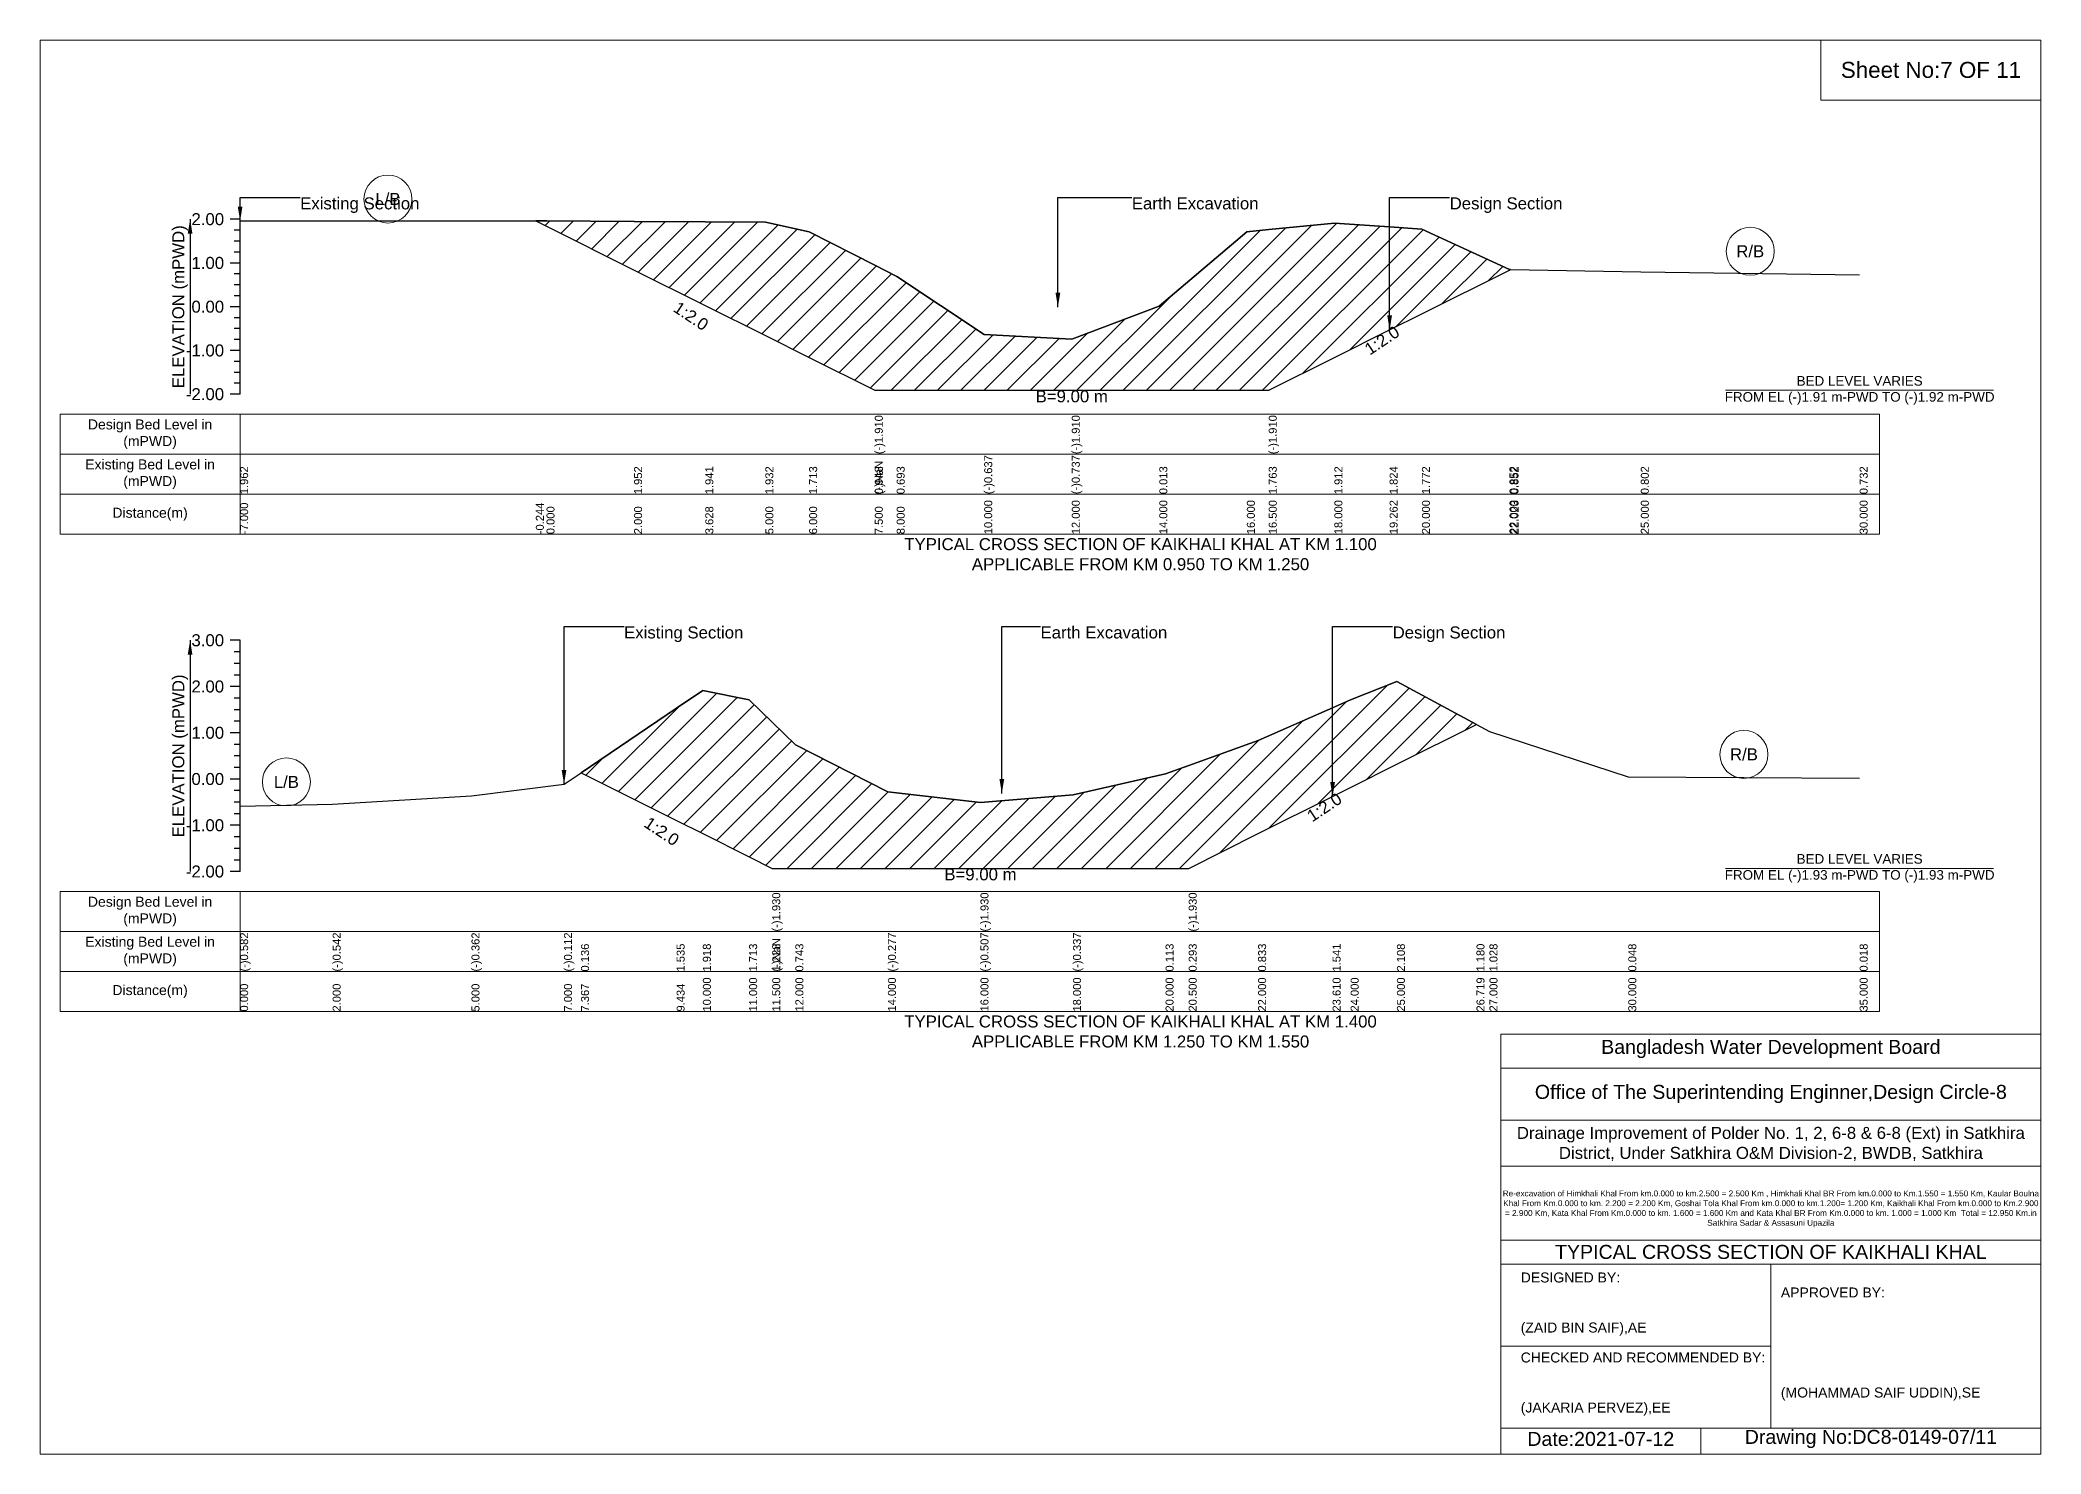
# Model space of a CAD drawing. Header units: inches. Extents: x 91000 to 628000, y -5656 to 0.
# Drawn here: x 430000 to 438000, y -5656 to 0 of the extents above; entities that cross this region are included whole.
import ezdxf

# ---------------------------------------------------------------- set-up
doc = ezdxf.new("R2010")
doc.units = ezdxf.units.IN
doc.header["$LTSCALE"] = 7
doc.header["$MEASUREMENT"] = 0
for name, color, linetype, lineweight in [('Cross section Data Border', 7, 'Continuous', 9), ('Cross Section Labels', 7, 'Continuous', 9), ('Existing_Bed_Level for Xsection', 7, 'Continuous', 25), ('Long Section Border', 7, 'Continuous', 9)]:
    doc.layers.add(name, color=color, linetype=linetype, lineweight=lineweight)
doc.styles.get("Standard").update_dxf_attribs({"font": 'arial.ttf'})
doc.dimstyles.get("Standard").update_dxf_attribs({"dimtxt": 0.18, "dimasz": 0.18, "dimexe": 0.18, "dimexo": 0.0625, "dimgap": 0.09, "dimtad": 0, "dimtih": 1, "dimtoh": 1, "dimdec": 4, "dimzin": 0, "dimdsep": 46, "dimtxsty": 'Standard', "dimcen": 0.09, "dimadec": 0, "dimazin": 0, "dimtfac": 1, "dimtdec": 4, "dimtofl": 0, "dimtmove": 0, "dimatfit": 3, "dimfxl": 1, "dimtolj": 1, "dimtzin": 0, "dimarcsym": 0})

msp = doc.modelspace()

# ---------------------------------------------------------------- hatches: boundary and pattern name
at = {"layer": 'Existing_Bed_Level for Xsection'}
h = msp.add_hatch(dxfattribs=at)
h.set_pattern_fill('ANSI31', color=256, scale=525, style=0)
h.paths.add_polyline_path([(431982.3, -723.7), (432025, -745), (432375, -920), (432659.9, -1062.5), (432900, -1182.5), (433075, -1270), (433337.5, -1401.3), (433425, -1401.3), (433775, -1401.3), (434125, -1401.3), (434475, -1401.3), (434825, -1401.3), (434912.5, -1401.3), (435175, -1270), (435395.8, -1159.6), (435525, -1095), (435875, -920), (435879.1, -918), (435875, -917.9), (435525, -756.9), (435395.8, -747.9), (435175, -732.4), (434912.5, -758.5), (434825, -767.2), (434475, -1064.8), (434125, -1196), (433775, -1178.5), (433425, -945.8), (433337.5, -901.1), (433075, -767.2), (432900, -728.9), (432659.9, -727.3), (432375, -725.4), (432025, -723.7)])
h = msp.add_hatch(dxfattribs=at)
h.set_pattern_fill('ANSI31', color=256, scale=555, style=0)
h.paths.add_polyline_path([(432162.9, -2931.1), (432545.2, -3122.2), (432650, -3174.6), (432835, -3267.1), (432927.5, -3313.4), (433020, -3313.4), (433390, -3313.4), (433760, -3313.4), (434130, -3313.4), (434500, -3313.4), (434592.5, -3313.4), (434870, -3174.6), (435167.8, -3025.7), (435240, -2989.6), (435425, -2897.1), (435743.1, -2738.1), (435425, -2566.3), (435240, -2639.4), (435167.8, -2671.2), (434870, -2802.2), (434592.5, -2902.1), (434500, -2935.4), (434130, -3018.7), (433760, -3050.1), (433390, -3007.6), (433020, -2818.9), (432927.5, -2729.2), (432835, -2639.4), (432650, -2601.5), (432545.2, -2672.4)])

# ---------------------------------------------------------------- linework, layer by layer
at = {"layer": 'Cross section Data Border'}
for points in [[(430080, -1497), (437355, -1497), (437355, -1977), (430080, -1977)], [(430080, -3406.3), (437355, -3406.3), (437355, -3886.3), (430080, -3886.3)]]:
    msp.add_lwpolyline(points, close=True, dxfattribs=at)
for points in [[(430800, -1497), (430800, -1977)], [(430080, -1657), (437355, -1657)], [(430080, -1817), (437355, -1817)], [(430800, -3406.3), (430800, -3886.3)], [(430080, -3566.3), (437355, -3566.3)], [(430080, -3726.3), (437355, -3726.3)]]:
    msp.add_lwpolyline(points, dxfattribs=at)
at = {"layer": 'Cross Section Labels'}
for points in [[(436739.2, -1401.3), (437810.8, -1401.3)], [(436739.2, -3313.4), (437810.8, -3313.4)]]:
    msp.add_lwpolyline(points, dxfattribs=at)
for centre in [(431391.2, -636.2), (436837.5, -845.3), (436812.5, -2857.7), (430985, -2967.8)]:
    msp.add_circle(centre, 96, dxfattribs=at)
at = {"layer": 'Existing_Bed_Level for Xsection'}
for points in [[(430800, -717), (430760, -717)], [(430800, -1417), (430800, -1242), (430800, -1067), (430800, -892), (430800, -717)], [(430800, -760.8), (430776, -760.8)], [(430800, -723.7), (431982.3, -723.7), (432025, -723.7), (432375, -725.4), (432659.9, -727.3), (432900, -728.9), (433075, -767.2), (433337.5, -901.1), (433337.5, -901.1), (433425, -945.8), (433775, -1178.5), (434125, -1196), (434125, -1196), (434475, -1064.8), (434825, -767.2), (434912.5, -758.5), (434912.5, -758.5), (435175, -732.4), (435395.8, -747.9), (435525, -756.9), (435875, -917.9), (435879.1, -918), (436400, -926.7), (437275, -938.9)], [(430800, -804.5), (430776, -804.5)], [(430800, -848.3), (430776, -848.3)], [(430800, -892), (430760, -892)], [(430800, -935.8), (430776, -935.8)], [(430800, -979.5), (430776, -979.5)], [(430800, -1023.3), (430776, -1023.3)], [(430800, -1067), (430760, -1067)], [(430800, -1110.8), (430776, -1110.8)], [(430800, -1154.5), (430776, -1154.5)], [(430800, -1198.3), (430776, -1198.3)], [(430800, -1242), (430760, -1242)], [(430800, -1285.8), (430776, -1285.8)], [(430800, -1329.5), (430776, -1329.5)], [(430800, -1417), (430760, -1417)], [(430800, -1373.3), (430776, -1373.3)], [(430800, -2401.3), (430760, -2401.3)], [(430800, -2447.6), (430776, -2447.6)], [(430800, -3326.3), (430800, -3141.3), (430800, -2956.3), (430800, -2771.3), (430800, -2586.3), (430800, -2401.3)], [(430800, -2493.8), (430776, -2493.8)], [(430800, -2540.1), (430776, -2540.1)], [(430800, -2586.3), (430760, -2586.3)], [(430800, -2632.6), (430776, -2632.6)], [(430800, -3064), (431170, -3056.6), (431725, -3023.3), (432095, -2977.1), (432162.9, -2931.1), (432545.2, -2672.4), (432650, -2601.5), (432835, -2639.4), (432927.5, -2729.2), (432927.5, -2729.2), (433020, -2818.9), (433390, -3007.6), (433760, -3050.1), (433760, -3050.1), (434130, -3018.7), (434500, -2935.4), (434592.5, -2902.1), (434592.5, -2902.1), (434870, -2802.2), (435167.8, -2671.2), (435240, -2639.4), (435425, -2566.3), (435743.1, -2738.1), (435795, -2766.2), (436350, -2947.4), (437275, -2953)], [(430800, -2678.8), (430776, -2678.8)], [(430800, -2771.3), (430760, -2771.3)], [(430800, -2725.1), (430776, -2725.1)], [(430800, -2817.6), (430776, -2817.6)], [(430800, -2863.8), (430776, -2863.8)], [(430800, -2956.3), (430760, -2956.3)], [(430800, -2910.1), (430776, -2910.1)], [(430800, -3002.6), (430776, -3002.6)], [(430800, -3048.8), (430776, -3048.8)], [(430800, -3095.1), (430776, -3095.1)], [(430800, -3141.3), (430760, -3141.3)], [(430800, -3187.6), (430776, -3187.6)], [(430800, -3233.8), (430776, -3233.8)], [(430800, -3326.3), (430760, -3326.3)], [(430800, -3280.1), (430776, -3280.1)]]:
    msp.add_lwpolyline(points, dxfattribs=at)
for points in [[(431982.3, -723.7), (431982.3, -723.7), (432025, -745), (432375, -920), (432659.9, -1062.5), (432900, -1182.5), (433075, -1270), (433337.5, -1401.3), (433337.5, -1401.3), (433425, -1401.3), (433775, -1401.3), (434125, -1401.3), (434125, -1401.3), (434475, -1401.3), (434825, -1401.3), (434912.5, -1401.3), (434912.5, -1401.3), (435175, -1270), (435395.8, -1159.6), (435525, -1095), (435875, -920), (435879.1, -918), (435875, -917.9), (435525, -756.9), (435395.8, -747.9), (435175, -732.4), (434912.5, -758.5), (434912.5, -758.5), (434825, -767.2), (434475, -1064.8), (434125, -1196), (434125, -1196), (433775, -1178.5), (433425, -945.8), (433337.5, -901.1), (433337.5, -901.1), (433075, -767.2), (432900, -728.9), (432659.9, -727.3), (432375, -725.4), (432025, -723.7), (431982.3, -723.7)], [(432162.9, -2931.1), (432162.9, -2931.1), (432545.2, -3122.2), (432650, -3174.6), (432835, -3267.1), (432927.5, -3313.4), (432927.5, -3313.4), (433020, -3313.4), (433390, -3313.4), (433760, -3313.4), (433760, -3313.4), (434130, -3313.4), (434500, -3313.4), (434592.5, -3313.4), (434592.5, -3313.4), (434870, -3174.6), (435167.8, -3025.7), (435240, -2989.6), (435425, -2897.1), (435743.1, -2738.1), (435425, -2566.3), (435240, -2639.4), (435167.8, -2671.2), (434870, -2802.2), (434592.5, -2902.1), (434592.5, -2902.1), (434500, -2935.4), (434130, -3018.7), (433760, -3050.1), (433760, -3050.1), (433390, -3007.6), (433020, -2818.9), (432927.5, -2729.2), (432927.5, -2729.2), (432835, -2639.4), (432650, -2601.5), (432545.2, -2672.4), (432162.9, -2931.1)]]:
    msp.add_lwpolyline(points, close=True, dxfattribs=at)
at = {"layer": 'Long Section Border'}
for points in [[(430000, 0), (438000, 0), (438000, -5656), (430000, -5656)], [(437120, 0), (438000, 0), (438000, -240), (437120, -240)]]:
    msp.add_lwpolyline(points, close=True, dxfattribs=at)
for points in [[(435840, -5656), (435840, -3976), (438000, -3976)], [(435840, -4112), (438000, -4112)], [(435840, -4320), (438000, -4320)], [(435840, -4504), (438000, -4504)], [(435840, -4800), (438000, -4800)], [(435840, -4896), (438000, -4896)], [(436920, -4896), (436920, -5552)], [(435840, -5224), (436920, -5224)], [(435840, -5552), (438000, -5552)], [(436640, -5552), (436640, -5656)]]:
    msp.add_lwpolyline(points, dxfattribs=at)

# ---------------------------------------------------------------- texts
at = {"layer": 'Cross section Data Border', "char_height": 40, "width": 640, "attachment_point": 5}
for s, insert in [('Design Bed Level in (mPWD)', (430440, -1577)), ('Existing Bed Level in (mPWD)', (430440, -1737)), ('Distance(m)', (430440, -1897)), ('Design Bed Level in (mPWD)', (430440, -3486.3)), ('Existing Bed Level in (mPWD)', (430440, -3646.3)), ('Distance(m)', (430440, -3806.3))]:
    msp.add_mtext(s, dxfattribs=dict(at, insert=insert))
at = {"layer": 'Cross Section Labels'}
for s, insert, char_height, attachment_point in [('Existing Section', (431040, -629.5), 48, 1), ('L/B', (431391.2, -636.2), 48, 5), ('Earth Excavation', (434365, -629.5), 48, 1), ('Design Section', (435635.8, -629.5), 48, 1), ('R/B', (436837.5, -845.3), 48, 5), ('BED LEVEL VARIES ^JFROM EL (-)1.91 m-PWD TO (-)1.92 m-PWD', (437275, -1401.3), 38.4, 5), ('B=9.00 m', (434125, -1401.3), 48, 2), ('TYPICAL CROSS SECTION OF KAIKHALI KHAL AT KM 1.100^JAPPLICABLE FROM KM 0.950 TO KM 1.250', (434400, -2057), 48, 5), ('Existing Section', (432335, -2345.8), 48, 1), ('Earth Excavation', (434000, -2345.8), 48, 1), ('Design Section', (435407.8, -2345.8), 48, 1), ('R/B', (436812.5, -2857.7), 48, 5), ('L/B', (430985, -2967.8), 48, 5), ('BED LEVEL VARIES ^JFROM EL (-)1.93 m-PWD TO (-)1.93 m-PWD', (437275, -3313.4), 38.4, 5), ('B=9.00 m', (433760, -3313.4), 48, 2), ('TYPICAL CROSS SECTION OF KAIKHALI KHAL AT KM 1.400^JAPPLICABLE FROM KM 1.250 TO KM 1.550', (434400, -3966.3), 48, 5)]:
    msp.add_mtext(s, dxfattribs=dict(at, insert=insert, char_height=char_height, attachment_point=attachment_point))
at = {"layer": 'Cross Section Labels', "char_height": 48, "attachment_point": 2}
for insert, rotation in [((432616.2, -1084.3), 326.30993), ((435352, -1181.5), 33.69007), ((435121.5, -3048.9), 33.69007), ((432499, -3145.4), 326.30993)]:
    msp.add_mtext('1:2.0', dxfattribs=dict(at, insert=insert, rotation=rotation))
at = {"layer": 'Existing_Bed_Level for Xsection', "char_height": 48, "attachment_point": 6}
for s, insert in [('2.00', (430736, -717)), ('1.00', (430736, -892)), ('0.00', (430736, -1067)), ('-1.00', (430736, -1242)), ('-2.00', (430736, -1417)), ('3.00', (430736, -2401.3)), ('2.00', (430736, -2586.3)), ('1.00', (430736, -2771.3)), ('0.00', (430736, -2956.3)), ('-1.00', (430736, -3141.3)), ('-2.00', (430736, -3326.3))]:
    msp.add_mtext(s, dxfattribs=dict(at, insert=insert))
at = {"layer": 'Existing_Bed_Level for Xsection', "rotation": 90}
for s, insert, char_height, attachment_point in [('ELEVATION (mPWD)', (430560, -1067), 48, 5), ('(-)1.910', (433337.5, -1657), 32, 1), ('(-)1.910', (434125, -1657), 32, 1), ('(-)1.910', (434912.5, -1657), 32, 1), ('(-)0.637', (433775, -1817), 32, 1), ('(-)0.737', (434125, -1817), 32, 1), ('(-)0.737', (434125, -1817), 32, 1), ('(-)0.737', (434125, -1817), 32, 1), ('1.962', (430800, -1817), 32, 1), ('1.962', (430800, -1817), 32, 1), ('1.962', (430800, -1817), 32, 1), ('1.952', (432375, -1817), 32, 1), ('1.941', (432659.9, -1817), 32, 1), ('1.932', (432900, -1817), 32, 1), ('1.713', (433075, -1817), 32, 1), ('1.713', (433075, -1817), 32, 1), ('(-)NaN', (433337.5, -1817), 32, 1), ('0.948', (433337.5, -1817), 32, 1), ('0.948', (433337.5, -1817), 32, 1), ('0.693', (433425, -1817), 32, 1), ('0.013', (434475, -1817), 32, 1), ('1.763', (434912.5, -1817), 32, 1), ('1.763', (434912.5, -1817), 32, 1), ('1.763', (434912.5, -1817), 32, 1), ('1.912', (435175, -1817), 32, 1), ('1.824', (435395.8, -1817), 32, 1), ('1.772', (435525, -1817), 32, 1), ('0.852', (435875, -1817), 32, 1), ('0.852', (435879.1, -1817), 32, 1), ('0.802', (436400, -1817), 32, 1), ('0.732', (437275, -1817), 32, 1), ('-7.000', (430800, -1977), 32, 1), ('-0.244', (431982.3, -1977), 32, 1), ('0.000', (432025, -1977), 32, 1), ('2.000', (432375, -1977), 32, 1), ('3.628', (432659.9, -1977), 32, 1), ('5.000', (432900, -1977), 32, 1), ('6.000', (433075, -1977), 32, 1), ('7.500', (433337.5, -1977), 32, 1), ('7.500', (433337.5, -1977), 32, 1), ('7.500', (433337.5, -1977), 32, 1), ('8.000', (433425, -1977), 32, 1), ('10.000', (433775, -1977), 32, 1), ('12.000', (434125, -1977), 32, 1), ('12.000', (434125, -1977), 32, 1), ('12.000', (434125, -1977), 32, 1), ('14.000', (434475, -1977), 32, 1), ('16.000', (434825, -1977), 32, 1), ('16.500', (434912.5, -1977), 32, 1), ('16.500', (434912.5, -1977), 32, 1), ('16.500', (434912.5, -1977), 32, 1), ('18.000', (435175, -1977), 32, 1), ('19.262', (435395.8, -1977), 32, 1), ('20.000', (435525, -1977), 32, 1), ('22.000', (435875, -1977), 32, 1), ('22.023', (435879.1, -1977), 32, 1), ('25.000', (436400, -1977), 32, 1), ('30.000', (437275, -1977), 32, 1), ('ELEVATION (mPWD)', (430560, -2863.8), 48, 5), ('(-)1.930', (432927.5, -3566.3), 32, 1), ('(-)1.930', (433760, -3566.3), 32, 1), ('(-)1.930', (434592.5, -3566.3), 32, 1), ('(-)0.582', (430800, -3726.3), 32, 1), ('(-)0.542', (431170, -3726.3), 32, 1), ('(-)0.362', (431725, -3726.3), 32, 1), ('(-)0.112', (432095, -3726.3), 32, 1), ('(-)NaN', (432927.5, -3726.3), 32, 1), ('(-)0.277', (433390, -3726.3), 32, 1), ('(-)0.507', (433760, -3726.3), 32, 1), ('(-)0.507', (433760, -3726.3), 32, 1), ('(-)0.507', (433760, -3726.3), 32, 1), ('(-)0.337', (434130, -3726.3), 32, 1), ('0.136', (432162.9, -3726.3), 32, 1), ('1.535', (432545.2, -3726.3), 32, 1), ('1.918', (432650, -3726.3), 32, 1), ('1.713', (432835, -3726.3), 32, 1), ('1.713', (432835, -3726.3), 32, 1), ('1.228', (432927.5, -3726.3), 32, 1), ('1.228', (432927.5, -3726.3), 32, 1), ('0.743', (433020, -3726.3), 32, 1), ('0.113', (434500, -3726.3), 32, 1), ('0.293', (434592.5, -3726.3), 32, 1), ('0.293', (434592.5, -3726.3), 32, 1), ('0.293', (434592.5, -3726.3), 32, 1), ('0.833', (434870, -3726.3), 32, 1), ('1.541', (435167.8, -3726.3), 32, 1), ('2.108', (435425, -3726.3), 32, 1), ('1.180', (435743.1, -3726.3), 32, 1), ('1.028', (435795, -3726.3), 32, 1), ('0.048', (436350, -3726.3), 32, 1), ('0.018', (437275, -3726.3), 32, 1), ('10.000', (432650, -3886.3), 32, 1), ('11.000', (432835, -3886.3), 32, 1), ('11.500', (432927.5, -3886.3), 32, 1), ('11.500', (432927.5, -3886.3), 32, 1), ('11.500', (432927.5, -3886.3), 32, 1), ('12.000', (433020, -3886.3), 32, 1), ('14.000', (433390, -3886.3), 32, 1), ('16.000', (433760, -3886.3), 32, 1), ('16.000', (433760, -3886.3), 32, 1), ('16.000', (433760, -3886.3), 32, 1), ('18.000', (434130, -3886.3), 32, 1), ('20.000', (434500, -3886.3), 32, 1), ('20.500', (434592.5, -3886.3), 32, 1), ('20.500', (434592.5, -3886.3), 32, 1), ('20.500', (434592.5, -3886.3), 32, 1), ('22.000', (434870, -3886.3), 32, 1), ('23.610', (435167.8, -3886.3), 32, 1), ('24.000', (435240, -3886.3), 32, 1), ('25.000', (435425, -3886.3), 32, 1), ('26.719', (435743.1, -3886.3), 32, 1), ('27.000', (435795, -3886.3), 32, 1), ('30.000', (436350, -3886.3), 32, 1), ('35.000', (437275, -3886.3), 32, 1), ('0.000', (430800, -3886.3), 32, 1), ('2.000', (431170, -3886.3), 32, 1), ('5.000', (431725, -3886.3), 32, 1), ('7.000', (432095, -3886.3), 32, 1), ('7.367', (432162.9, -3886.3), 32, 1), ('9.434', (432545.2, -3886.3), 32, 1)]:
    msp.add_mtext(s, dxfattribs=dict(at, insert=insert, char_height=char_height, attachment_point=attachment_point))
at = {"layer": 'Long Section Border', "attachment_point": 5}
for s, insert, char_height in [('Sheet No:7 OF 11', (437560, -120), 64), ('Bangladesh Water Development Board', (436920, -4036), 56), ('Office of The Superintending Enginner,Design Circle-8', (436920, -4216), 56)]:
    msp.add_mtext(s, dxfattribs=dict(at, insert=insert, char_height=char_height))
at = {"layer": 'Long Section Border'}
for s, insert, char_height, width, attachment_point in [('Drainage Improvement of Polder No. 1, 2, 6-8 & 6-8 (Ext) in Satkhira District, Under Satkhira O&M Division-2, BWDB, Satkhira', (436920, -4416), 48, 2240, 5), ('Re-excavation of Himkhali Khal From km.0.000 to km.2.500 = 2.500 Km , Himkhali Khal BR From km.0.000 to Km.1.550 = 1.550 Km, Kaular Boulna Khal From Km.0.000 to km. 2.200 = 2.200 Km, Goshai Tola Khal From km.0.000 to km.1.200= 1.200 Km, Kaikhali Khal From km.0.000 to Km.2.900 = 2.900 Km, Kata Khal From Km.0.000 to km. 1.600 = 1.600 Km and Kata Khal BR From Km.0.000 to km. 1.000 = 1.000 Km  Total = 12.950 Km.in Satkhira Sadar & Assasuni Upazila', (436920, -4676), 23.4814, 2160, 5), ('TYPICAL CROSS SECTION OF KAIKHALI KHAL', (436920, -4848), 56, 2240, 5), ('DESIGNED BY:^J^J^J(ZAID BIN SAIF),AE', (435920, -5056), 40, 1120, 4), ('APPROVED BY:^J^J^J^J^J^J(MOHAMMAD SAIF UDDIN),SE', (436960, -5216), 40, 1120, 4), ('CHECKED AND RECOMMENDED BY:^J^J^J(JAKARIA PERVEZ),EE', (435920, -5376), 40, 1120, 4), ('Date:2021-07-12', (436240, -5596), 56, 1120, 5), ('Drawing No:DC8-0149-07/11', (437320, -5596), 56, 1760, 5)]:
    msp.add_mtext(s, dxfattribs=dict(at, insert=insert, char_height=char_height, width=width, attachment_point=attachment_point))

# ---------------------------------------------------------------- leaders
at = {"layer": 'Cross Section Labels', "annotation_type": 0, "has_hookline": 1, "hookline_direction": 0}
for points, text_width in [([(430800, -723.7), (430800, -629.5), (431039.9, -629.5)], 467.2), ([(434069.5, -1068.5), (434069.5, -629.5), (434364.9, -629.5)], 497), ([(435395.8, -1159.6), (435395.8, -629.5), (435635.7, -629.5)], 441.2), ([(432095, -2977.1), (432095, -2345.8), (432334.9, -2345.8)], 467.2), ([(433845.4, -3014.1), (433845.4, -2345.8), (433999.9, -2345.8)], 497), ([(435167.8, -3025.7), (435167.8, -2345.8), (435407.7, -2345.8)], 441.2)]:
    msp.add_leader(points, dimstyle='Standard', override={"dimasz": 57.6}, dxfattribs=dict(at, text_width=text_width))
at = {"layer": 'Existing_Bed_Level for Xsection'}
for points in [[(430600, -717), (430600, -1417)], [(430600, -2401.3), (430600, -3326.3)]]:
    msp.add_leader(points, dimstyle='Standard', override={"dimasz": 57.6}, dxfattribs=at)

doc.saveas('drawing.dxf')
